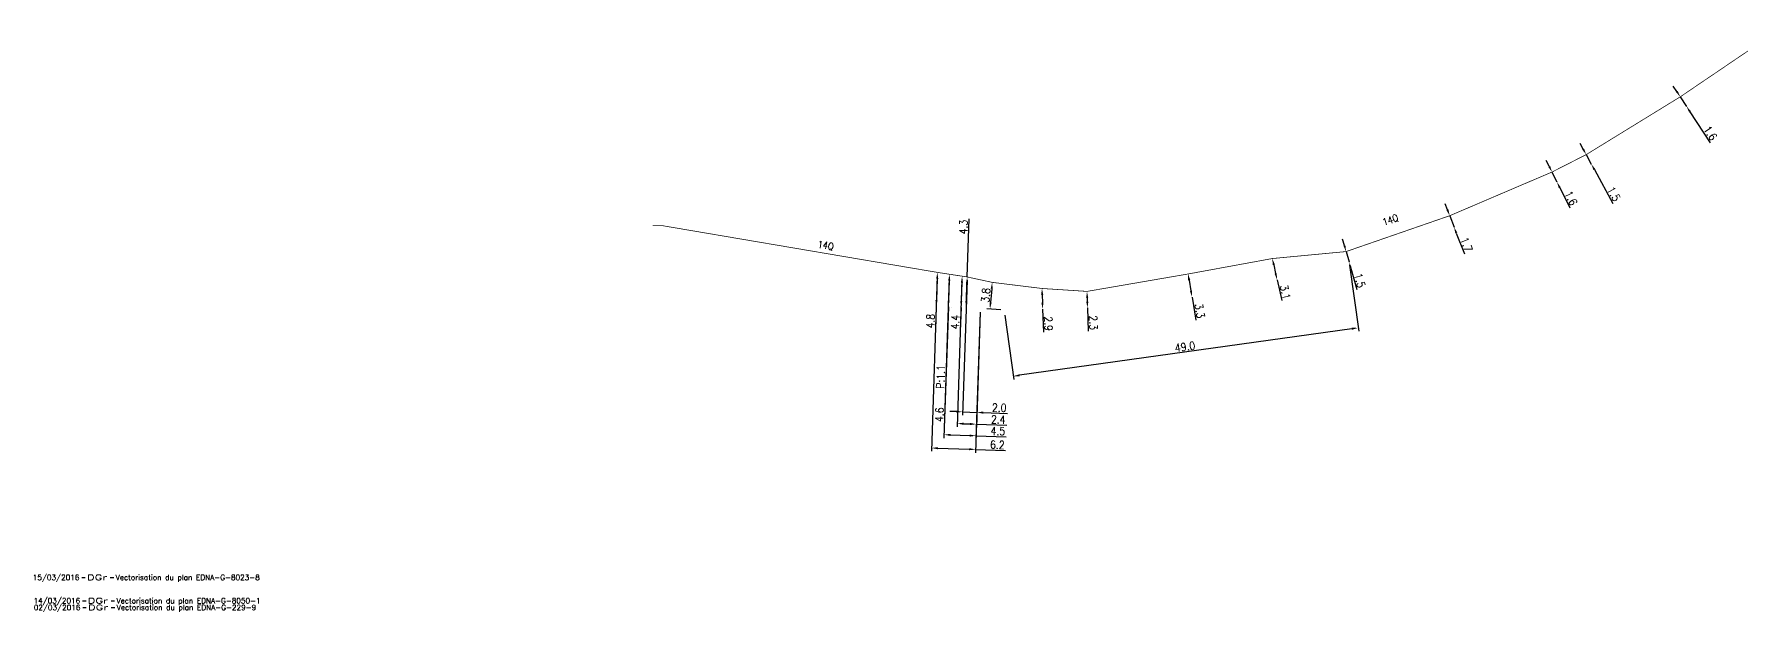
# Model space of a CAD drawing. Header units: millimetres. Extents: x 185011 to 186000, y 128000 to 128990.
# Drawn here: x 185511.1 to 185751.2, y 128010.3 to 128091.5 of the extents above; entities that cross this region are included whole.
import ezdxf
from ezdxf.enums import TextEntityAlignment as Align

# ---------------------------------------------------------------- set-up
doc = ezdxf.new("R2010")
doc.units = ezdxf.units.MM
doc.header["$PDMODE"] = 34
doc.linetypes.add('S_ST', pattern=[14, 8, -1.5, 0, -1.5, 0, -1.5, 0, -1.5])
doc.layers.get('0').update_dxf_attribs({"linetype": 'CONTINUOUS'})
doc.layers.get('Defpoints').update_dxf_attribs({"linetype": 'CONTINUOUS'})
doc.layers.add('S_100', color=5, linetype='CONTINUOUS')
doc.layers.add('S_910', color=7, linetype='CONTINUOUS', plot=False)
doc.styles.get("Standard").update_dxf_attribs({"font": 'romans.shx', "width": 0.85})
doc.dimstyles.get("Standard").update_dxf_attribs({"dimtxt": 1.5, "dimasz": 1.2, "dimexe": 0.625, "dimexo": 0.625, "dimgap": 0.25, "dimtad": 1, "dimdec": 1, "dimzin": 0, "dimdsep": 46, "dimtxsty": 'Standard', "dimcen": -0.5, "dimadec": 0, "dimazin": 0, "dimtfac": 1, "dimtdec": 1, "dimtmove": 0, "dimatfit": 3, "dimfxl": 0, "dimtolj": 1, "dimtzin": 0, "dimarcsym": 0})

# ---------------------------------------------------------------- blocks, each defined once
blk = doc.blocks.new('*D103')
at = {"layer": 'Defpoints', "color": 0, "linetype": 'Continuous', "transparency": 16777216}
for p in [(185642.27, 128057.41), (185644.12, 128052.92), (185643.64, 128038.37)]:
    blk.add_point(p, dxfattribs=at)
at = {"layer": 'S_100', "color": 0, "linetype": 'Continuous', "lineweight": -2, "transparency": 16777216}
for p, q in [((185642.25, 128056.94), (185641.62, 128037.97)), ((185644.1, 128052.45), (185643.62, 128037.9)), ((185640.74, 128038.47), (185639.84, 128038.5)), ((185641.64, 128038.44), (185643.64, 128038.37)), ((185644.54, 128038.34), (185647.94, 128038.23))]:
    blk.add_line(p, q, dxfattribs=at)
at = {"layer": 'S_100', "color": 0, "linetype": 'Continuous', "transparency": 16777216}
for points in [[(185640.74, 128038.62), (185640.73, 128038.32), (185641.64, 128038.44)], [(185644.54, 128038.49), (185644.53, 128038.19), (185643.64, 128038.37)]]:
    blk.add_solid(points, dxfattribs=at)
at = {"layer": 'S_100', "color": 0, "linetype": 'Continuous', "transparency": 16777216, "insert": (185646.78, 128039.02), "char_height": 1.125, "attachment_point": 5, "rotation": 358.0945}
blk.add_mtext('\\A1;2.0', dxfattribs=at)
blk = doc.blocks.new('*D104')
at = {"layer": 'Defpoints', "color": 0, "linetype": 'Continuous', "transparency": 16777216}
for p in [(185639.78, 128057.79), (185639.63, 128053.19), (185639.63, 128053.19)]:
    blk.add_point(p, dxfattribs=at)
at = {"layer": 'S_100', "color": 0, "linetype": 'Continuous', "lineweight": -2, "transparency": 16777216}
for p, q in [((185639.75, 128056.89), (185639.66, 128054.09)), ((185640.25, 128057.78), (185640.25, 128057.78)), ((185639.63, 128053.19), (185639.06, 128036.19)), ((185640.1, 128053.18), (185640.1, 128053.18))]:
    blk.add_line(p, q, dxfattribs=at)
at = {"layer": 'S_100', "color": 0, "linetype": 'Continuous', "transparency": 16777216}
for points in [[(185639.6, 128056.9), (185639.9, 128056.89), (185639.78, 128057.79)], [(185639.51, 128054.1), (185639.81, 128054.09), (185639.63, 128053.19)]]:
    blk.add_solid(points, dxfattribs=at)
at = {"layer": 'S_100', "color": 0, "linetype": 'Continuous', "transparency": 16777216, "insert": (185638.47, 128041.02), "char_height": 1.125, "attachment_point": 5, "rotation": 88.0945}
blk.add_mtext('\\A1;4.6    P:1.1', dxfattribs=at)
blk = doc.blocks.new('*D105')
at = {"layer": 'Defpoints', "color": 0, "linetype": 'Continuous', "transparency": 16777216}
for p in [(185638.09, 128058.05), (185637.93, 128053.25), (185637.93, 128053.25)]:
    blk.add_point(p, dxfattribs=at)
at = {"layer": 'S_100', "color": 0, "linetype": 'Continuous', "lineweight": -2, "transparency": 16777216}
for p, q in [((185638.06, 128057.15), (185637.96, 128054.15)), ((185637.93, 128053.25), (185637.82, 128049.97))]:
    blk.add_line(p, q, dxfattribs=at)
at = {"layer": 'S_100', "color": 0, "linetype": 'Continuous', "transparency": 16777216}
for points in [[(185637.91, 128057.15), (185638.21, 128057.14), (185638.09, 128058.05)], [(185637.81, 128054.15), (185638.11, 128054.14), (185637.93, 128053.25)]]:
    blk.add_solid(points, dxfattribs=at)
at = {"layer": 'S_100', "color": 0, "linetype": 'Continuous', "transparency": 16777216, "insert": (185637.11, 128051.19), "char_height": 1.125, "attachment_point": 5, "rotation": 88.0945}
blk.add_mtext('\\A1;4.8', dxfattribs=at)
blk = doc.blocks.new('*D106')
at = {"layer": 'Defpoints', "color": 0, "linetype": 'Continuous', "transparency": 16777216}
for p in [(185641.56, 128057.52), (185641.41, 128053.13), (185641.41, 128053.13)]:
    blk.add_point(p, dxfattribs=at)
at = {"layer": 'S_100', "color": 0, "linetype": 'Continuous', "lineweight": -2, "transparency": 16777216}
for p, q in [((185641.53, 128056.62), (185641.44, 128054.03)), ((185641.41, 128053.13), (185641.3, 128049.81))]:
    blk.add_line(p, q, dxfattribs=at)
at = {"layer": 'S_100', "color": 0, "linetype": 'Continuous', "transparency": 16777216}
for points in [[(185641.38, 128056.62), (185641.68, 128056.61), (185641.56, 128057.52)], [(185641.29, 128054.04), (185641.59, 128054.03), (185641.41, 128053.13)]]:
    blk.add_solid(points, dxfattribs=at)
at = {"layer": 'S_100', "color": 0, "linetype": 'Continuous', "transparency": 16777216, "insert": (185640.59, 128051.05), "char_height": 1.125, "attachment_point": 5, "rotation": 88.0945}
blk.add_mtext('\\A1;4.4', dxfattribs=at)
blk = doc.blocks.new('*D107')
at = {"layer": 'Defpoints', "color": 0, "linetype": 'Continuous', "transparency": 16777216}
for p in [(185695.96, 128059.53), (185647.49, 128052.5), (185648.76, 128043.46)]:
    blk.add_point(p, dxfattribs=at)
at = {"layer": 'S_100', "color": 0, "linetype": 'Continuous', "lineweight": -2, "transparency": 16777216}
for p, q in [((185696.02, 128059.07), (185697.32, 128049.78)), ((185647.56, 128052.03), (185648.82, 128042.99)), ((185696.36, 128050.12), (185649.65, 128043.58))]:
    blk.add_line(p, q, dxfattribs=at)
at = {"layer": 'S_100', "color": 0, "linetype": 'Continuous', "transparency": 16777216}
for points in [[(185696.34, 128050.27), (185696.38, 128049.98), (185697.25, 128050.25)], [(185649.63, 128043.73), (185649.67, 128043.43), (185648.76, 128043.46)]]:
    blk.add_solid(points, dxfattribs=at)
at = {"layer": 'S_100', "color": 0, "linetype": 'Continuous', "transparency": 16777216, "insert": (185672.9, 128047.6), "char_height": 1.125, "attachment_point": 5, "rotation": 7.9707}
blk.add_mtext('\\A1;49.0', dxfattribs=at)
blk = doc.blocks.new('*D108')
at = {"layer": 'Defpoints', "color": 0, "linetype": 'Continuous', "transparency": 16777216}
for p in [(185695.55, 128060.98), (185695.96, 128059.53), (185695.96, 128059.53)]:
    blk.add_point(p, dxfattribs=at)
at = {"layer": 'S_100', "color": 0, "linetype": 'Continuous', "lineweight": -2, "transparency": 16777216}
for p, q in [((185695.31, 128061.84), (185695.06, 128062.71)), ((185695.55, 128060.98), (185695.96, 128059.53)), ((185696.2, 128058.66), (185697.05, 128055.64))]:
    blk.add_line(p, q, dxfattribs=at)
at = {"layer": 'S_100', "color": 0, "linetype": 'Continuous', "transparency": 16777216}
for points in [[(185695.45, 128061.88), (185695.16, 128061.8), (185695.55, 128060.98)], [(185696.34, 128058.71), (185696.05, 128058.62), (185695.96, 128059.53)]]:
    blk.add_solid(points, dxfattribs=at)
at = {"layer": 'S_100', "color": 0, "linetype": 'Continuous', "transparency": 16777216, "insert": (185697.47, 128056.92), "char_height": 1.125, "attachment_point": 5, "rotation": 285.6658}
blk.add_mtext('\\A1;1.5', dxfattribs=at)
blk = doc.blocks.new('*D109')
at = {"layer": 'Defpoints', "color": 0, "linetype": 'Continuous', "transparency": 16777216}
for p in [(185685.18, 128060), (185685.84, 128057.02), (185685.84, 128057.02)]:
    blk.add_point(p, dxfattribs=at)
at = {"layer": 'S_100', "color": 0, "linetype": 'Continuous', "lineweight": -2, "transparency": 16777216}
for p, q in [((185685.37, 128059.12), (185685.64, 128057.9)), ((185685.84, 128057.02), (185686.49, 128054.09))]:
    blk.add_line(p, q, dxfattribs=at)
at = {"layer": 'S_100', "color": 0, "linetype": 'Continuous', "transparency": 16777216}
for points in [[(185685.52, 128059.16), (185685.22, 128059.09), (185685.18, 128060)], [(185685.79, 128057.94), (185685.49, 128057.87), (185685.84, 128057.02)]]:
    blk.add_solid(points, dxfattribs=at)
at = {"layer": 'S_100', "color": 0, "linetype": 'Continuous', "transparency": 16777216, "insert": (185686.99, 128055.28), "char_height": 1.125, "attachment_point": 5, "rotation": 282.5007}
blk.add_mtext('\\A1;3.1', dxfattribs=at)
blk = doc.blocks.new('*D110')
at = {"layer": 'Defpoints', "color": 0, "linetype": 'Continuous', "transparency": 16777216}
for p in [(185673.34, 128057.83), (185673.89, 128054.58), (185673.89, 128054.58)]:
    blk.add_point(p, dxfattribs=at)
at = {"layer": 'S_100', "color": 0, "linetype": 'Continuous', "lineweight": -2, "transparency": 16777216}
for p, q in [((185673.49, 128056.94), (185673.74, 128055.46)), ((185673.89, 128054.58), (185674.43, 128051.34))]:
    blk.add_line(p, q, dxfattribs=at)
at = {"layer": 'S_100', "color": 0, "linetype": 'Continuous', "transparency": 16777216}
for points in [[(185673.64, 128056.97), (185673.34, 128056.92), (185673.34, 128057.83)], [(185673.89, 128055.49), (185673.59, 128055.44), (185673.89, 128054.58)]]:
    blk.add_solid(points, dxfattribs=at)
at = {"layer": 'S_100', "color": 0, "linetype": 'Continuous', "transparency": 16777216, "insert": (185674.97, 128052.64), "char_height": 1.125, "attachment_point": 5, "rotation": 279.5091}
blk.add_mtext('\\A1;3.3', dxfattribs=at)
blk = doc.blocks.new('*D111')
at = {"layer": 'Defpoints', "color": 0, "linetype": 'Continuous', "transparency": 16777216}
for p in [(185659.12, 128055.38), (185659.19, 128053.06), (185659.19, 128053.06)]:
    blk.add_point(p, dxfattribs=at)
at = {"layer": 'S_100', "color": 0, "linetype": 'Continuous', "lineweight": -2, "transparency": 16777216}
for p, q in [((185659.15, 128054.48), (185659.16, 128053.96)), ((185659.19, 128053.06), (185659.3, 128049.78))]:
    blk.add_line(p, q, dxfattribs=at)
at = {"layer": 'S_100', "color": 0, "linetype": 'Continuous', "transparency": 16777216}
for points in [[(185659.3, 128054.48), (185659, 128054.47), (185659.12, 128055.38)], [(185659.31, 128053.96), (185659.01, 128053.95), (185659.19, 128053.06)]]:
    blk.add_solid(points, dxfattribs=at)
at = {"layer": 'S_100', "color": 0, "linetype": 'Continuous', "transparency": 16777216, "insert": (185660.01, 128050.99), "char_height": 1.125, "attachment_point": 5, "rotation": 271.8234}
blk.add_mtext('\\A1;2.3', dxfattribs=at)
blk = doc.blocks.new('*D112')
at = {"layer": 'Defpoints', "color": 0, "linetype": 'Continuous', "transparency": 16777216}
for p in [(185652.79, 128055.79), (185652.88, 128052.89), (185652.88, 128052.89)]:
    blk.add_point(p, dxfattribs=at)
at = {"layer": 'S_100', "color": 0, "linetype": 'Continuous', "lineweight": -2, "transparency": 16777216}
for p, q in [((185652.82, 128054.89), (185652.85, 128053.79)), ((185652.88, 128052.89), (185652.99, 128049.66))]:
    blk.add_line(p, q, dxfattribs=at)
at = {"layer": 'S_100', "color": 0, "linetype": 'Continuous', "transparency": 16777216}
for points in [[(185652.97, 128054.89), (185652.67, 128054.88), (185652.79, 128055.79)], [(185653, 128053.79), (185652.7, 128053.79), (185652.88, 128052.89)]]:
    blk.add_solid(points, dxfattribs=at)
at = {"layer": 'S_100', "color": 0, "linetype": 'Continuous', "transparency": 16777216, "insert": (185653.7, 128050.85), "char_height": 1.125, "attachment_point": 5, "rotation": 271.8234}
blk.add_mtext('\\A1;2.9', dxfattribs=at)
blk = doc.blocks.new('*D113')
at = {"layer": 'Defpoints', "color": 0, "linetype": 'Continuous', "transparency": 16777216}
for p in [(185645.79, 128056.65), (185645.48, 128052.91), (185647.48, 128052.75)]:
    blk.add_point(p, dxfattribs=at)
at = {"layer": 'S_100', "color": 0, "linetype": 'Continuous', "lineweight": -2, "transparency": 16777216}
for p, q in [((185645.72, 128055.75), (185645.56, 128053.81)), ((185647.02, 128052.78), (185645.02, 128052.95))]:
    blk.add_line(p, q, dxfattribs=at)
at = {"layer": 'S_100', "color": 0, "linetype": 'Continuous', "transparency": 16777216}
for points in [[(185645.57, 128055.76), (185645.86, 128055.74), (185645.79, 128056.65)], [(185645.41, 128053.82), (185645.71, 128053.79), (185645.48, 128052.91)]]:
    blk.add_solid(points, dxfattribs=at)
at = {"layer": 'S_100', "color": 0, "linetype": 'Continuous', "transparency": 16777216, "insert": (185644.89, 128054.84), "char_height": 1.125, "attachment_point": 5, "rotation": 85.3334}
blk.add_mtext('\\A1;3.8', dxfattribs=at)
blk = doc.blocks.new('*D114')
at = {"layer": 'Defpoints', "color": 0, "linetype": 'Continuous', "transparency": 16777216}
for p in [(185710.11, 128066.02), (185710.72, 128064.43), (185710.72, 128064.43)]:
    blk.add_point(p, dxfattribs=at)
at = {"layer": 'S_100', "color": 0, "linetype": 'Continuous', "lineweight": -2, "transparency": 16777216}
for p, q in [((185709.79, 128066.86), (185709.47, 128067.7)), ((185710.11, 128066.02), (185710.72, 128064.43)), ((185711.04, 128063.59), (185712.17, 128060.66))]:
    blk.add_line(p, q, dxfattribs=at)
at = {"layer": 'S_100', "color": 0, "linetype": 'Continuous', "transparency": 16777216}
for points in [[(185709.93, 128066.92), (185709.65, 128066.81), (185710.11, 128066.02)], [(185711.18, 128063.65), (185710.9, 128063.54), (185710.72, 128064.43)]]:
    blk.add_solid(points, dxfattribs=at)
at = {"layer": 'S_100', "color": 0, "linetype": 'Continuous', "transparency": 16777216, "insert": (185712.47, 128061.98), "char_height": 1.125, "attachment_point": 5, "rotation": 290.9605}
blk.add_mtext('\\A1;1.7', dxfattribs=at)
blk = doc.blocks.new('*D115')
at = {"layer": 'Defpoints', "color": 0, "linetype": 'Continuous', "transparency": 16777216}
for p in [(185724.49, 128072.16), (185725.18, 128070.77), (185725.18, 128070.77)]:
    blk.add_point(p, dxfattribs=at)
at = {"layer": 'S_100', "color": 0, "linetype": 'Continuous', "lineweight": -2, "transparency": 16777216}
for p, q in [((185724.09, 128072.97), (185723.69, 128073.77)), ((185724.49, 128072.16), (185725.18, 128070.77)), ((185725.59, 128069.97), (185726.98, 128067.15))]:
    blk.add_line(p, q, dxfattribs=at)
at = {"layer": 'S_100', "color": 0, "linetype": 'Continuous', "transparency": 16777216}
for points in [[(185724.23, 128073.03), (185723.96, 128072.9), (185724.49, 128072.16)], [(185725.72, 128070.03), (185725.45, 128069.9), (185725.18, 128070.77)]]:
    blk.add_solid(points, dxfattribs=at)
at = {"layer": 'S_100', "color": 0, "linetype": 'Continuous', "transparency": 16777216, "insert": (185727.16, 128068.49), "char_height": 1.125, "attachment_point": 5, "rotation": 296.438}
blk.add_mtext('\\A1;1.6', dxfattribs=at)
blk = doc.blocks.new('*D116')
at = {"layer": 'Defpoints', "color": 0, "linetype": 'Continuous', "transparency": 16777216}
for p in [(185729.3, 128074.61), (185730.02, 128073.29), (185730.02, 128073.29)]:
    blk.add_point(p, dxfattribs=at)
at = {"layer": 'S_100', "color": 0, "linetype": 'Continuous', "lineweight": -2, "transparency": 16777216}
for p, q in [((185728.87, 128075.4), (185728.44, 128076.19)), ((185729.3, 128074.61), (185730.02, 128073.29)), ((185730.46, 128072.5), (185733.06, 128067.74))]:
    blk.add_line(p, q, dxfattribs=at)
at = {"layer": 'S_100', "color": 0, "linetype": 'Continuous', "transparency": 16777216}
for points in [[(185729, 128075.47), (185728.74, 128075.33), (185729.3, 128074.61)], [(185730.59, 128072.57), (185730.32, 128072.43), (185730.02, 128073.29)]]:
    blk.add_solid(points, dxfattribs=at)
at = {"layer": 'S_100', "color": 0, "linetype": 'Continuous', "transparency": 16777216, "insert": (185733.18, 128069.08), "char_height": 1.125, "attachment_point": 5, "rotation": 298.6619}
blk.add_mtext('\\A1;1.5', dxfattribs=at)
blk = doc.blocks.new('*D117')
at = {"layer": 'Defpoints', "color": 0, "linetype": 'Continuous', "transparency": 16777216}
for p in [(185742.53, 128082.74), (185743.4, 128081.4), (185743.4, 128081.4)]:
    blk.add_point(p, dxfattribs=at)
at = {"layer": 'S_100', "color": 0, "linetype": 'Continuous', "lineweight": -2, "transparency": 16777216}
for p, q in [((185742.04, 128083.49), (185741.55, 128084.25)), ((185742.53, 128082.74), (185743.4, 128081.4)), ((185743.89, 128080.64), (185746.73, 128076.29))]:
    blk.add_line(p, q, dxfattribs=at)
at = {"layer": 'S_100', "color": 0, "linetype": 'Continuous', "transparency": 16777216}
for points in [[(185742.16, 128083.57), (185741.91, 128083.41), (185742.53, 128082.74)], [(185744.02, 128080.73), (185743.77, 128080.56), (185743.4, 128081.4)]]:
    blk.add_solid(points, dxfattribs=at)
at = {"layer": 'S_100', "color": 0, "linetype": 'Continuous', "transparency": 16777216, "insert": (185746.75, 128077.64), "char_height": 1.125, "attachment_point": 5, "rotation": 303.1067}
blk.add_mtext('\\A1;1.6', dxfattribs=at)
blk = doc.blocks.new('*D144')
at = {"layer": 'Defpoints', "color": 0, "linetype": 'Continuous', "transparency": 16777216}
for p in [(185641.56, 128057.52), (185644.12, 128052.92), (185643.58, 128036.71)]:
    blk.add_point(p, dxfattribs=at)
at = {"layer": 'S_100', "color": 0, "linetype": 'Continuous', "lineweight": -2, "transparency": 16777216}
for p, q in [((185641.54, 128057.05), (185640.85, 128036.33)), ((185644.1, 128052.45), (185643.57, 128036.24)), ((185641.77, 128036.77), (185642.68, 128036.74)), ((185643.58, 128036.71), (185647.83, 128036.57))]:
    blk.add_line(p, q, dxfattribs=at)
at = {"layer": 'S_100', "color": 0, "linetype": 'Continuous', "transparency": 16777216}
for points in [[(185641.77, 128036.92), (185641.76, 128036.62), (185640.87, 128036.8)], [(185642.69, 128036.89), (185642.68, 128036.59), (185643.58, 128036.71)]]:
    blk.add_solid(points, dxfattribs=at)
at = {"layer": 'S_100', "color": 0, "linetype": 'Continuous', "transparency": 16777216, "insert": (185646.64, 128037.36), "char_height": 1.125, "attachment_point": 5, "rotation": 358.0945}
blk.add_mtext('\\A1;2.4', dxfattribs=at)
blk = doc.blocks.new('*D145')
at = {"layer": 'Defpoints', "color": 0, "linetype": 'Continuous', "transparency": 16777216}
for p in [(185639.78, 128057.79), (185644.12, 128052.92), (185643.53, 128035.08)]:
    blk.add_point(p, dxfattribs=at)
at = {"layer": 'S_100', "color": 0, "linetype": 'Continuous', "lineweight": -2, "transparency": 16777216}
for p, q in [((185639.76, 128057.32), (185639.01, 128034.76)), ((185644.1, 128052.45), (185643.51, 128034.61)), ((185639.93, 128035.2), (185642.63, 128035.11)), ((185643.53, 128035.08), (185647.75, 128034.94))]:
    blk.add_line(p, q, dxfattribs=at)
at = {"layer": 'S_100', "color": 0, "linetype": 'Continuous', "transparency": 16777216}
for points in [[(185639.93, 128035.35), (185639.92, 128035.05), (185639.03, 128035.23)], [(185642.63, 128035.26), (185642.62, 128034.96), (185643.53, 128035.08)]]:
    blk.add_solid(points, dxfattribs=at)
at = {"layer": 'S_100', "color": 0, "linetype": 'Continuous', "transparency": 16777216, "insert": (185646.59, 128035.73), "char_height": 1.125, "attachment_point": 5, "rotation": 358.0945}
blk.add_mtext('\\A1;4.5', dxfattribs=at)
blk = doc.blocks.new('*D146')
at = {"layer": 'Defpoints', "color": 0, "linetype": 'Continuous', "transparency": 16777216}
for p in [(185638.09, 128058.05), (185644.12, 128052.92), (185643.46, 128033.16)]:
    blk.add_point(p, dxfattribs=at)
at = {"layer": 'S_100', "color": 0, "linetype": 'Continuous', "lineweight": -2, "transparency": 16777216}
for p, q in [((185638.07, 128057.58), (185637.25, 128032.9)), ((185644.1, 128052.45), (185643.45, 128032.69)), ((185638.17, 128033.33), (185642.56, 128033.19)), ((185643.46, 128033.16), (185647.67, 128033.02))]:
    blk.add_line(p, q, dxfattribs=at)
at = {"layer": 'S_100', "color": 0, "linetype": 'Continuous', "transparency": 16777216}
for points in [[(185638.17, 128033.48), (185638.16, 128033.18), (185637.27, 128033.36)], [(185642.57, 128033.34), (185642.56, 128033.04), (185643.46, 128033.16)]]:
    blk.add_solid(points, dxfattribs=at)
at = {"layer": 'S_100', "color": 0, "linetype": 'Continuous', "transparency": 16777216, "insert": (185646.52, 128033.81), "char_height": 1.125, "attachment_point": 5, "rotation": 358.0945}
blk.add_mtext('\\A1;6.2', dxfattribs=at)
blk = doc.blocks.new('*D147')
at = {"layer": 'Defpoints', "color": 0, "linetype": 'Continuous', "transparency": 16777216}
for p in [(185642.27, 128057.41), (185642.13, 128053.11), (185642.13, 128053.11)]:
    blk.add_point(p, dxfattribs=at)
at = {"layer": 'S_100', "color": 0, "linetype": 'Continuous', "lineweight": -2, "transparency": 16777216}
for p, q in [((185642.27, 128057.41), (185642.54, 128065.59)), ((185642.16, 128054.01), (185642.24, 128056.51))]:
    blk.add_line(p, q, dxfattribs=at)
at = {"layer": 'S_100', "color": 0, "linetype": 'Continuous', "transparency": 16777216}
for points in [[(185642.09, 128056.51), (185642.39, 128056.5), (185642.27, 128057.41)], [(185642.01, 128054.01), (185642.31, 128054), (185642.13, 128053.11)]]:
    blk.add_solid(points, dxfattribs=at)
at = {"layer": 'S_100', "color": 0, "linetype": 'Continuous', "transparency": 16777216, "insert": (185641.75, 128064.43), "char_height": 1.125, "attachment_point": 5, "rotation": 88.0945}
blk.add_mtext('\\A1;4.3', dxfattribs=at)
blk = doc.blocks.new('GIS_MODF')
at = {"color": 0, "linetype": 'Continuous', "flags": 128}
for points in [[(-2.26, -0.01), (-1.76, -0.01)], [(1.76, -0.01), (2.26, -0.01)]]:
    blk.add_lwpolyline(points, dxfattribs=at)
at = {"color": 0, "linetype": 'Continuous'}
blk.add_attdef('DATE', text='', height=0.75, dxfattribs=at).set_placement((-2.58, -0.39), align=Align.RIGHT)
at = {"color": 0, "linetype": 'Continuous', "width": 3.590909}
blk.add_attdef('USER', text='', height=0.75, dxfattribs=at).set_placement((-1.52, -0.39), (1.31, -0.39), align=Align.FIT)
at = {"color": 0, "linetype": 'Continuous'}
blk.add_attdef('DESC', (2.53, -0.39), '', height=0.75, dxfattribs=at)

msp = doc.modelspace()

# ---------------------------------------------------------------- linework, layer by layer
at = {"layer": 'S_100', "linetype": 'S_ST', "const_width": 0.1}
msp.add_lwpolyline([(185755.46, 128091.5), (185742.53, 128082.74), (185742.53, 128082.74), (185729.3, 128074.61), (185729.3, 128074.61), (185724.49, 128072.16), (185724.49, 128072.16), (185710.11, 128066.02), (185710.11, 128066.02), (185695.55, 128060.98), (185685.18, 128060), (185685.18, 128060), (185673.34, 128057.83), (185673.34, 128057.83), (185659.12, 128055.38), (185659.12, 128055.38), (185652.79, 128055.79), (185652.79, 128055.79), (185645.79, 128056.65), (185645.79, 128056.65), (185642.27, 128057.41), (185642.27, 128057.41), (185641.56, 128057.52), (185639.78, 128057.79), (185638.09, 128058.05), (185599.49, 128064.61), (185598.85, 128064.61), (185598.04, 128064.62)], dxfattribs=at)

# ---------------------------------------------------------------- block references
at = {"layer": 'S_910'}
ref = msp.add_blockref('GIS_MODF', (185520.04, 128015.18), dxfattribs=at)
ref.add_attrib('DATE', '15/03/2016', dxfattribs={"layer": '0', "color": 0, "linetype": 'Continuous', "height": 0.75}).set_placement((185517.46, 128014.79), align=Align.RIGHT)
ref.add_attrib('USER', 'DGr', dxfattribs={"layer": '0', "color": 0, "linetype": 'Continuous', "height": 0.75, "width": 1.462963}).set_placement((185518.53, 128014.79), (185521.35, 128014.79), align=Align.FIT)
ref.add_attrib('DESC', 'Vectorisation du plan EDNA-G-8023-8', (185522.57, 128014.79), dxfattribs={"layer": '0', "color": 0, "linetype": 'Continuous', "height": 0.75})
ref = msp.add_blockref('GIS_MODF', (185520.18, 128010.96), dxfattribs=at)
ref.add_attrib('DATE', '02/03/2016', dxfattribs={"layer": '0', "color": 0, "linetype": 'Continuous', "height": 0.75}).set_placement((185517.6, 128010.57), align=Align.RIGHT)
ref.add_attrib('USER', 'DGr', dxfattribs={"layer": '0', "color": 0, "linetype": 'Continuous', "height": 0.75, "width": 1.462963}).set_placement((185518.67, 128010.57), (185521.49, 128010.57), align=Align.FIT)
ref.add_attrib('DESC', 'Vectorisation du plan EDNA-G-229-9', (185522.71, 128010.57), dxfattribs={"layer": '0', "color": 0, "linetype": 'Continuous', "height": 0.75})
ref = msp.add_blockref('GIS_MODF', (185520.15, 128011.9), dxfattribs=at)
ref.add_attrib('DATE', '14/03/2016', dxfattribs={"layer": '0', "color": 0, "linetype": 'Continuous', "height": 0.75}).set_placement((185517.57, 128011.52), align=Align.RIGHT)
ref.add_attrib('USER', 'DGr', dxfattribs={"layer": '0', "color": 0, "linetype": 'Continuous', "height": 0.75, "width": 1.462963}).set_placement((185518.63, 128011.52), (185521.46, 128011.52), align=Align.FIT)
ref.add_attrib('DESC', 'Vectorisation du plan EDNA-G-8050-1', (185522.68, 128011.52), dxfattribs={"layer": '0', "color": 0, "linetype": 'Continuous', "height": 0.75})

# ---------------------------------------------------------------- texts
at = {"layer": 'S_100', "linetype": 'Continuous', "width": 0.85}
for rotation, p in [(19.114, (185701.79, 128065.39)), (350.3576, (185622.38, 128061.8))]:
    msp.add_text('14Q', height=1, rotation=rotation, dxfattribs=at).set_placement(p, align=Align.MIDDLE)

# ---------------------------------------------------------------- dimensions: what is measured, and where the dimension line sits
at = {"layer": 'S_100', "linetype": 'Continuous'}
for base, p1, p2, angle, override, picture, middle in [((185743.4, 128081.4), (185742.53, 128082.74), (185743.4, 128081.4), 123.1067, {"dimscale": 0.75, "dimatfit": 0}, '*D117', (185746.12, 128077.23)), ((185730.02, 128073.29), (185729.3, 128074.61), (185730.02, 128073.29), 118.6619, {"dimscale": 0.75, "dimatfit": 0}, '*D116', (185732.52, 128068.72)), ((185725.18, 128070.77), (185724.49, 128072.16), (185725.18, 128070.77), 116.438, {"dimscale": 0.75, "dimlfac": 1, "dimlunit": 2, "dimatfit": 0}, '*D115', (185726.49, 128068.16)), ((185642.13, 128053.11), (185642.27, 128057.41), (185642.13, 128053.11), 88.0945, {"dimscale": 0.75}, '*D147', (185642.5, 128064.4)), ((185710.72, 128064.43), (185710.11, 128066.02), (185710.72, 128064.43), 110.9605, {"dimscale": 0.75, "dimatfit": 0}, '*D114', (185711.77, 128061.71)), ((185695.96, 128059.53), (185695.55, 128060.98), (185695.96, 128059.53), 105.6658, {"dimscale": 0.75, "dimatfit": 0}, '*D108', (185696.74, 128056.72)), ((185685.83590437, 128057.0242904), (185685.17572959, 128060.00198569), (185685.83590437, 128057.0242904), 102.5006533, {"dimscale": 0.75}, '*D109', (185686.2585631, 128055.11790293)), ((185637.93, 128053.25), (185638.09, 128058.05), (185637.93, 128053.25), 88.0945, {"dimscale": 0.75}, '*D105', (185637.86, 128051.16)), ((185643.46, 128033.16), (185638.09, 128058.05), (185644.12, 128052.92), 178.0945, {"dimscale": 0.75}, '*D146', (185646.5, 128033.06)), ((185643.53, 128035.08), (185639.78, 128057.79), (185644.12, 128052.92), 178.0945, {"dimscale": 0.75}, '*D145', (185646.56, 128034.98)), ((185641.41, 128053.13), (185641.56, 128057.52), (185641.41, 128053.13), 88.0945, {"dimscale": 0.75}, '*D106', (185641.34, 128051.02)), ((185643.64, 128038.37), (185642.27, 128057.41), (185644.12, 128052.92), 178.0945, {"dimscale": 0.75}, '*D103', (185646.76, 128038.27)), ((185645.48, 128052.91), (185645.79, 128056.65), (185647.48, 128052.75), 85.3334, {"dimscale": 0.75}, '*D113', (185645.64, 128054.78)), ((185652.88, 128052.89), (185652.79, 128055.79), (185652.88, 128052.89), 91.8234, {"dimscale": 0.75}, '*D112', (185652.95, 128050.82)), ((185673.89, 128054.58), (185673.34, 128057.83), (185673.89, 128054.58), 99.5091, {"dimscale": 0.75}, '*D110', (185674.23, 128052.52)), ((185659.19, 128053.06), (185659.12, 128055.38), (185659.19, 128053.06), 91.8234, {"dimscale": 0.75}, '*D111', (185659.26, 128050.97))]:
    dim = msp.add_linear_dim(base=base, p1=p1, p2=p2, angle=angle, dimstyle='Standard', override=override, dxfattribs=at)
    dim.commit()
    dim.dimension.update_dxf_attribs({"geometry": picture, "text_midpoint": middle, "dimtype": 160})
dim = msp.add_linear_dim(base=(185648.76, 128043.46), p1=(185695.96, 128059.53), p2=(185647.49, 128052.5), angle=7.9707, dimstyle='Standard', override={"dimscale": 0.75, "dimatfit": 0}, dxfattribs=at)
dim.commit()
dim.dimension.update_dxf_attribs({"geometry": '*D107', "text_midpoint": (185672.9, 128047.6)})
for base, p1, p2, angle, text, picture, middle in [((185639.63, 128053.19), (185639.78, 128057.79), (185639.63, 128053.19), 88.0945, '<>    P:1.1', '*D104', (185639.22, 128041)), ((185643.58, 128036.71), (185641.56, 128057.52), (185644.12, 128052.92), 178.0945, '2.4', '*D144', (185646.62, 128036.61))]:
    dim = msp.add_linear_dim(base=base, p1=p1, p2=p2, angle=angle, text=text, dimstyle='Standard', override={"dimscale": 0.75}, dxfattribs=at)
    dim.commit()
    dim.dimension.update_dxf_attribs({"geometry": picture, "text_midpoint": middle, "dimtype": 160})

doc.saveas('drawing.dxf')
